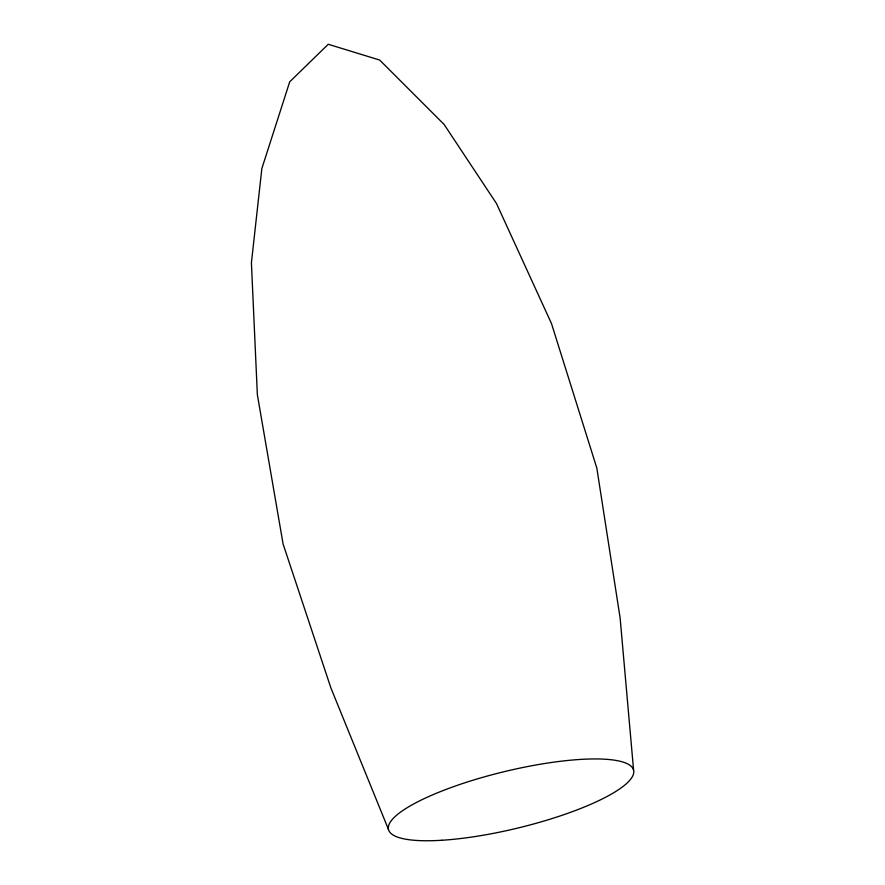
<?xml version="1.0" encoding="UTF-8"?>
<svg xmlns="http://www.w3.org/2000/svg" width="885" height="885" viewBox="0 0 885 885"><rect width="100%" height="100%" fill="white"/><g stroke="black" fill="none" stroke-linecap="round" stroke-linejoin="round"><path stroke-width="1.33" d="M633.594 770.204L620.119 617.962L596.833 468.088L551.488 323.556L496.507 203.561L444.115 124.453L379.687 60.058L328.247 44.272L289.716 81.818L261.849 168.548L251.406 262.856L257.358 394.71L283.089 543.987L330.89 687.933L388.493 829.499M441.847 840.263A126.09 29.006 -13.6 0 0 633.439 774.132A126.09 29.006 -13.6 0 0 457.844 785.15A126.09 29.006 -13.6 0 0 441.847 840.263"/></g></svg>
